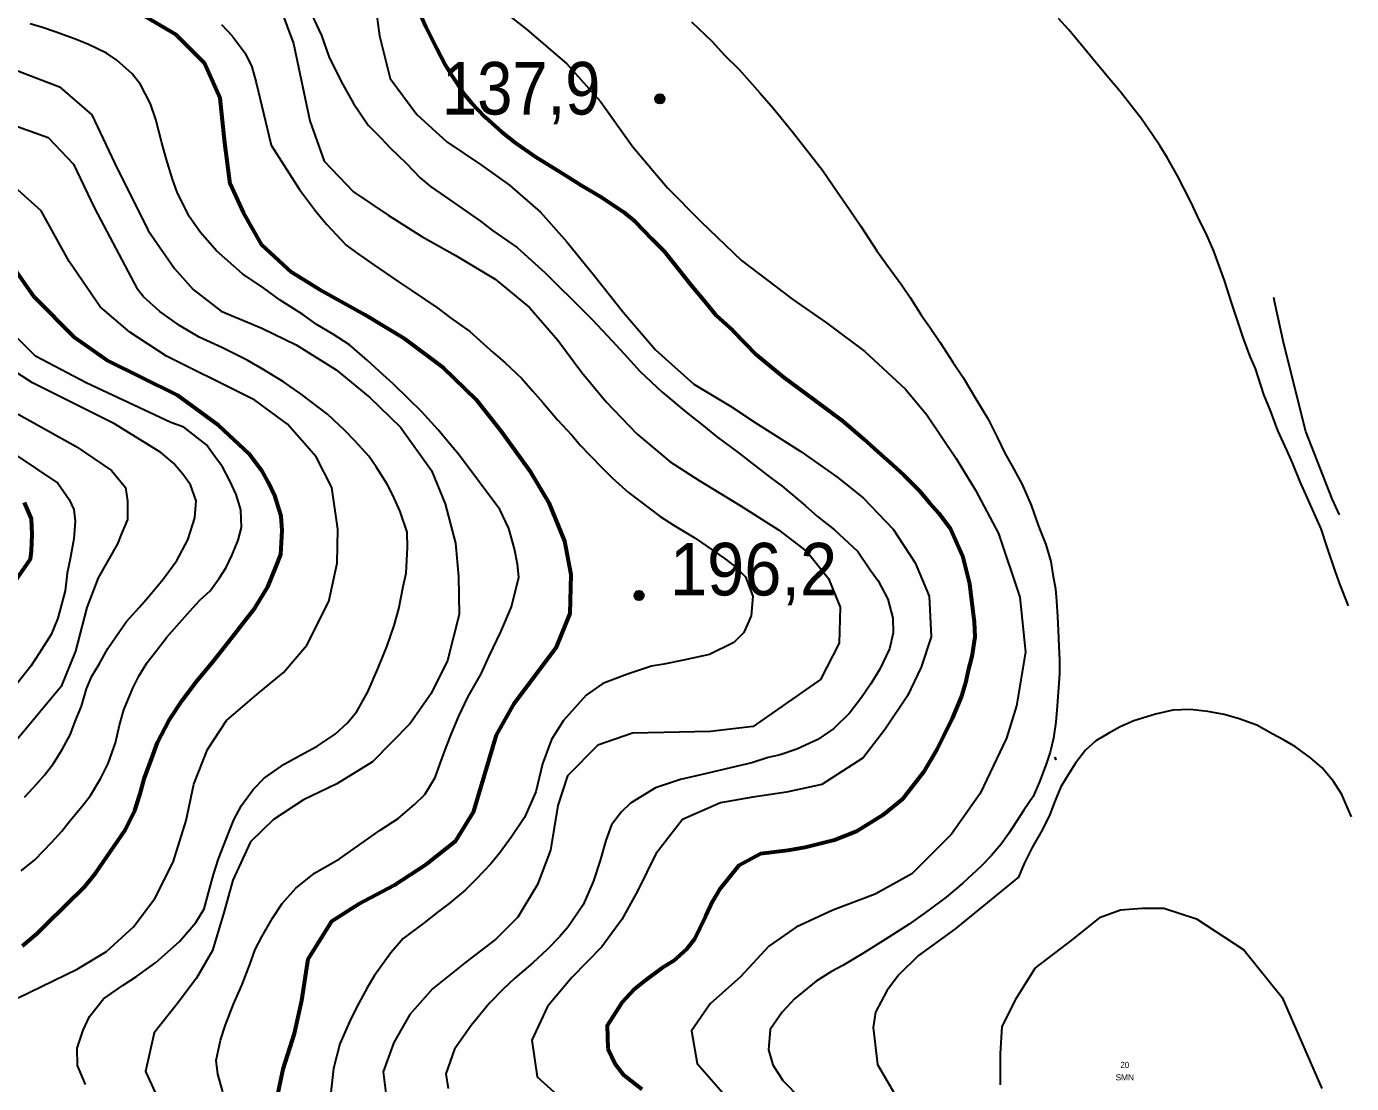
# Model space of a CAD drawing. Header units: metres. Extents: x 549268 to 556659, y 1838059 to 1844558.
# Drawn here: x 552415 to 552843.3, y 1841525.7 to 1841867.3 of the extents above; entities that cross this region are included whole.
import ezdxf
from ezdxf.enums import TextEntityAlignment as Align

# ---------------------------------------------------------------- set-up
doc = ezdxf.new("R2010")
doc.units = ezdxf.units.M
doc.header["$LTSCALE"] = 0.8
for name, color, linetype, lineweight in [('1', 7, 'Continuous', 25), ('2', 7, 'Continuous', 53), ('5', 7, 'Continuous', 13)]:
    doc.layers.add(name, color=color, linetype=linetype, lineweight=lineweight)
doc.layers.add('15', color=7, linetype='Continuous')

msp = doc.modelspace()

# ---------------------------------------------------------------- hatches: boundary and pattern name
at = {"layer": '5'}
for points in [[(552621.23, 1841843.92, 1), (552618.23, 1841843.92, 1)], [(552614.5, 1841683.41, 1), (552611.5, 1841683.41, 1)]]:
    msp.add_hatch(color=256, dxfattribs=at).paths.add_polyline_path(points)

# ---------------------------------------------------------------- linework, layer by layer
at = {"layer": '1'}
for points in [[(552261.67, 1841905.7), (552307.67, 1841879.72), (552331.81, 1841870.15), (552354.13, 1841861.94), (552378.72, 1841847.81), (552391.48, 1841840.06), (552410.61, 1841835.51), (552421.99, 1841831.4), (552430.19, 1841822.74), (552437.02, 1841808.61), (552450.76, 1841782.5)], [(552295.83, 1841907.53), (552320.42, 1841890.66), (552344.56, 1841878.35), (552375.99, 1841864.68), (552402.86, 1841856.47), (552425.64, 1841847.81), (552436.11, 1841838.7), (552443.4, 1841823.2), (552454.33, 1841801.32), (552462.84, 1841789.09)], [(552554.95, 1841883.45), (552576.68, 1841866.3), (552589.7, 1841855.19), (552600.5, 1841843.04), (552610.94, 1841828.4), (552622.25, 1841815.15), (552632.92, 1841804.29), (552646.11, 1841791.64), (552662.66, 1841779.1), (552673.61, 1841771.5), (552686.03, 1841762.26), (552699.17, 1841750.12), (552706.05, 1841741.82), (552715.52, 1841727.72), (552721.72, 1841717.39), (552729.22, 1841703.46), (552736.05, 1841682.85), (552737.89, 1841665.05), (552735.02, 1841647.76), (552731.78, 1841637.3), (552723.28, 1841619.38), (552713.98, 1841606.3), (552701.16, 1841593.48), (552689.33, 1841586.86), (552675.65, 1841581.71), (552663.82, 1841576.25), (552654.92, 1841570.08), (552645.8, 1841560.13), (552636.01, 1841551.4), (552629.99, 1841542.7), (552631.81, 1841532.15), (552640.11, 1841522.71)], [(552485.32, 1841748.26), (552460.25, 1841760.75), (552448.41, 1841768.5), (552438.85, 1841776.71), (552428.83, 1841791.29), (552419.72, 1841807.7), (552410.15, 1841816.36), (552396.03, 1841820.92), (552385.1, 1841827.3), (552366.88, 1841843.71), (552345.93, 1841854.2), (552325.43, 1841858.75), (552306.76, 1841864.68), (552282.62, 1841876.99)], [(552527.6, 1841875.49), (552529.11, 1841864.26), (552532.57, 1841850.52), (552541.13, 1841838.78), (552550.91, 1841830.02), (552562.12, 1841822.46), (552571.13, 1841815.95), (552581.17, 1841807.22), (552589.61, 1841797.66), (552598.46, 1841786.86), (552607.95, 1841774.83), (552618.36, 1841762.78), (552630.73, 1841751.71), (552642.53, 1841744.61), (552651.2, 1841738.83), (552665.27, 1841729.91), (552676.93, 1841721.74), (552685.46, 1841714.92), (552695.13, 1841704.86), (552702.29, 1841693.99), (552706.73, 1841683.22), (552707.41, 1841670.08), (552704.23, 1841660.27), (552699.82, 1841650.97), (552692.6, 1841640.2), (552685.46, 1841630.98), (552672.04, 1841622.37), (552660.67, 1841619.81), (552649.83, 1841618.22), (552639.28, 1841616.4), (552627.06, 1841611.02), (552618.44, 1841599.96), (552612.64, 1841588.05), (552607.47, 1841578.67), (552600.93, 1841569.91), (552591.29, 1841559.9), (552583.38, 1841550.6), (552578.38, 1841539.68), (552580.09, 1841527.83), (552591.89, 1841517.22)], [(552497.2, 1841872.76), (552501.27, 1841861.81), (552506.64, 1841836.76), (552511.19, 1841823.79), (552520.72, 1841813.84), (552531.92, 1841806.28), (552542.78, 1841799.46), (552553.56, 1841793.4), (552566.47, 1841785.64), (552577.58, 1841776.51), (552586.8, 1841765.88), (552594.56, 1841755.47), (552602.35, 1841745.97), (552612.3, 1841735.68), (552623.02, 1841726.64), (552632.38, 1841720.55), (552645.71, 1841712.45), (552645.71, 1841712.45), (552658.11, 1841704.63), (552667.32, 1841697.49), (552674.23, 1841688.93), (552677.98, 1841679.63), (552677.73, 1841667.95), (552671.64, 1841656.26), (552649.89, 1841641.02), (552636.07, 1841639.49), (552610.88, 1841638.89), (552599.65, 1841635.05), (552589.87, 1841625.16), (552586.8, 1841615.49), (552584.38, 1841601.1), (552580.17, 1841590.01), (552573.83, 1841579.46), (552566.72, 1841572.33), (552557.05, 1841564.91), (552546.22, 1841556.32), (552538.86, 1841547.99), (552533.77, 1841539), (552530.3, 1841529.42), (552531.66, 1841518.3)], [(552506.25, 1841873.1), (552510.35, 1841864.33), (552512.76, 1841857.58), (552515.06, 1841852.77), (552517.29, 1841848.48), (552520.67, 1841842.37), (552525.46, 1841835.39), (552529.49, 1841831.32), (552532.52, 1841828.04), (552537.71, 1841823.07), (552542.21, 1841818.41), (552545.57, 1841815.56), (552553.29, 1841810.25), (552561.73, 1841804.38), (552565.63, 1841801.34), (552573.64, 1841795.81), (552582.63, 1841787.66), (552587.56, 1841782.66), (552590.66, 1841779.78), (552594.99, 1841775.49), (552597.83, 1841772.57), (552604.31, 1841765.68), (552608.24, 1841761.46), (552613.38, 1841755.83), (552620.34, 1841749.26), (552628.22, 1841742.66), (552633.86, 1841738.27), (552638.09, 1841734.75), (552645, 1841729.6), (552649.49, 1841726.11), (552655.57, 1841721.39), (552659.3, 1841718.72), (552666.74, 1841712.46), (552670.71, 1841708.91), (552676.21, 1841704.63), (552683.75, 1841697.6), (552687.75, 1841691.7), (552690.29, 1841688.1), (552693.38, 1841682.21), (552695.06, 1841676.02), (552695.13, 1841671.33), (552693.94, 1841666.21), (552690.85, 1841659.56), (552687.91, 1841654.88), (552684.93, 1841650.46), (552680.99, 1841645.39), (552675.99, 1841640.46), (552670.83, 1841636.81), (552664.03, 1841633.74), (552658.64, 1841631.89), (552654.7, 1841631.01), (552649.43, 1841629.3), (552642.95, 1841627.84), (552634.33, 1841625.72), (552626.45, 1841623.95), (552618.3, 1841621.24), (552610.29, 1841616.32), (552607.38, 1841613.47), (552604.11, 1841609.28), (552602.26, 1841604.21), (552600.46, 1841597.72), (552598.18, 1841590.9), (552594.93, 1841583.44), (552590.07, 1841576.3), (552587.45, 1841573.23), (552583.27, 1841569.05)], [(552842.37, 1841680.06), (552841.91, 1841681.16), (552839.63, 1841686.88), (552838.02, 1841691.39), (552835.55, 1841698.65), (552833.46, 1841704.93), (552829.09, 1841714.83), (552826.73, 1841720.15), (552824.27, 1841726.25), (552822.47, 1841730.2), (552819.43, 1841736.75), (552817.23, 1841742.87), (552814.98, 1841748.34), (552812.23, 1841756.75), (552810.57, 1841760.59), (552808.4, 1841766.46), (552804.64, 1841777.75), (552802.28, 1841785.16), (552798.74, 1841794.65), (552796.17, 1841800.6), (552794.26, 1841804.41), (552791.4, 1841810.59), (552787.07, 1841819.06), (552783.73, 1841824.91), (552781.45, 1841828.55), (552779.02, 1841832.29), (552775.37, 1841837.46), (552772.72, 1841840.91), (552768.52, 1841846.27), (552765.47, 1841849.81), (552760.55, 1841855.72), (552757.14, 1841860), (552751.93, 1841866.15), (552748.59, 1841869.91)], [(552491.15, 1841573.36), (552494.48, 1841579.13), (552497.68, 1841583.84), (552502.02, 1841588.82), (552508.09, 1841593.63), (552516.13, 1841598.29), (552523.81, 1841603.69), (552529.34, 1841607.52), (552535.13, 1841611.38), (552540.46, 1841615.83), (552543.71, 1841619.11), (552547.07, 1841624.62), (552548.72, 1841629.14), (552550.69, 1841634.35), (552552.46, 1841639.01), (552554.79, 1841644.4), (552557.68, 1841650.51), (552561.96, 1841658.1), (552564.52, 1841663.77), (552568.36, 1841671.7), (552571.8, 1841679.71), (552574.14, 1841689.27), (552573.74, 1841693.53), (552572.72, 1841698.5), (552570.86, 1841705.06), (552568, 1841711.24), (552554.67, 1841729.04), (552551.62, 1841732.58), (552548.07, 1841736.97), (552542.63, 1841742.82), (552538.45, 1841747), (552533.4, 1841751.86), (552530.3, 1841754.74), (552525.14, 1841759.45), (552519.43, 1841764.35), (552513.89, 1841767.97), (552508.95, 1841770.88), (552504.35, 1841774.23), (552496.99, 1841778.8), (552491.67, 1841782.7), (552484.82, 1841787.34), (552476.44, 1841794.78), (552471.27, 1841800.67), (552467.62, 1841805.83), (552465.7, 1841809.64), (552463.79, 1841813.45), (552462.18, 1841817.95), (552460.18, 1841824.63), (552458.76, 1841829.68), (552456.77, 1841837.27), (552455.1, 1841842.28), (552451.83, 1841848.54), (552449.18, 1841852), (552444.2, 1841856.34), (552440.9, 1841858.67), (552434.79, 1841861.56), (552430.53, 1841863.25), (552424.23, 1841865.6), (552420.15, 1841866.92), (552416.21, 1841868.13)], [(552478.03, 1841867.88), (552481.49, 1841864.26), (552485.71, 1841858.65), (552487.84, 1841854.21), (552489.25, 1841849.16), (552494.07, 1841828.94), (552503.23, 1841814.59), (552508.72, 1841807.3), (552512.09, 1841803.28), (552518.28, 1841796.61), (552521.87, 1841794.05), (552527.3, 1841790.29), (552535.16, 1841784.87), (552539.29, 1841782.12), (552547.99, 1841776.28), (552552.04, 1841773.13), (552558.34, 1841768.69), (552565.85, 1841761.92), (552569.65, 1841758.73), (552575.13, 1841753.54), (552578.65, 1841749.41), (552581.85, 1841745.76), (552586.59, 1841740.21), (552591.27, 1841735.18), (552594.03, 1841731.86), (552597.02, 1841728.84), (552601.38, 1841724.29), (552604.37, 1841721.27), (552609.64, 1841716.7), (552613.55, 1841713.66), (552619.88, 1841708.96), (552624.31, 1841705.99), (552630.8, 1841702.1), (552634.93, 1841699.35), (552640.51, 1841695.47), (552643.7, 1841692.99), (552647.41, 1841689.41), (552649.76, 1841683.17), (552649.24, 1841676.83), (552646.91, 1841671.45), (552643.66, 1841668.17), (552635.78, 1841664.31), (552627.39, 1841662.48), (552621.02, 1841661.16), (552617.05, 1841660.53), (552609.26, 1841657.99), (552601.29, 1841654.91), (552595.87, 1841651.23), (552588.54, 1841643), (552584.73, 1841636.9), (552581.8, 1841628.96), (552579.66, 1841619.94), (552575.99, 1841611.64), (552571.81, 1841605.37), (552568.01, 1841600.2), (552565.05, 1841596.69), (552560.2, 1841591.64), (552556.84, 1841588.22)], [(552629.98, 1841868.82), (552636.5, 1841862.58), (552640.6, 1841857.99), (552645.36, 1841853.36), (552652.05, 1841845.84), (552656.47, 1841840.77), (552662.64, 1841833.18), (552666.52, 1841828.31), (552672.29, 1841820.8), (552675.79, 1841815.75), (552681.05, 1841808.18), (552684.73, 1841802.76), (552689.91, 1841794.78), (552693.23, 1841790.1), (552697.96, 1841783.64), (552700.68, 1841779.66), (552704.28, 1841773.84), (552706.96, 1841770.13), (552710.32, 1841765.19), (552714.39, 1841758.78), (552717.75, 1841753.84), (552722.2, 1841746.43), (552725.83, 1841740.35), (552728.78, 1841734.58), (552731.25, 1841729.4), (552733.45, 1841725.36), (552736.83, 1841719.25), (552739.75, 1841712.56), (552742.16, 1841705.81), (552744.48, 1841699.83), (552746.07, 1841694.41), (552746.73, 1841690.18), (552747.56, 1841685.58), (552747.93, 1841681.58), (552748.29, 1841676.66), (552748.46, 1841672.11), (552748.7, 1841667.04), (552748.88, 1841662.49), (552748.91, 1841658.05), (552748.47, 1841652.12), (552748.1, 1841647.76), (552747.72, 1841642.49), (552746.93, 1841637.3), (552745.93, 1841632.73), (552744.58, 1841628.9), (552742.42, 1841623.15), (552740.4, 1841618.45), (552737.42, 1841614.03), (552735.01, 1841610.33), (552732.37, 1841606.35), (552730.04, 1841603.05), (552726.86, 1841599.26), (552723.61, 1841595.98), (552717.64, 1841590.4), (552712.32, 1841585.94), (552706.34, 1841581.54), (552700.36, 1841577.14), (552692.6, 1841572.25), (552685.34, 1841567.68), (552678.89, 1841563.87), (552675.22, 1841561.85), (552670.25, 1841558.75), (552663.26, 1841553.04), (552659.22, 1841548.75), (552655.34, 1841543.17), (552654.86, 1841536.58), (552656.24, 1841531.78), (552659.49, 1841526.7), (552665.04, 1841520.99)], [(552462.84, 1841789.09), (552468.91, 1841782.31), (552477.98, 1841775.29), (552491.03, 1841769.74), (552502.12, 1841764.37), (552515.06, 1841756.35), (552526.03, 1841747.34), (552535.9, 1841737.81), (552545.88, 1841723.76), (552550.32, 1841712.99), (552553.67, 1841700.28), (552554.61, 1841689.5), (552554.81, 1841677.22), (552551.14, 1841662.43), (552545.85, 1841651.74), (552539.03, 1841642.05), (552526.8, 1841629.68), (552515.29, 1841622.57), (552515.29, 1841622.57), (552504.59, 1841617.37), (552494.81, 1841610.97), (552487.45, 1841603.8), (552481.71, 1841591.38), (552478.95, 1841581.23), (552475.16, 1841568.63), (552469.93, 1841559.76), (552463.73, 1841551.43), (552456.23, 1841542.04), (552453.47, 1841529.56), (552457.91, 1841519.95)], [(552434.05, 1841525.34), (552431.44, 1841531.55), (552431.4, 1841537.16), (552433.3, 1841542.88), (552435.35, 1841547.32), (552439.86, 1841553.11), (552446.24, 1841557.43), (552450.58, 1841560.32), (552456.82, 1841564.76), (552464.46, 1841571.59), (552469.7, 1841577.73), (552472.42, 1841582.12), (552473.87, 1841587.27), (552475.48, 1841593.22), (552477.07, 1841598.25), (552480.53, 1841607.17), (552482.03, 1841610.89), (552484.45, 1841615.5), (552488.25, 1841620.68), (552491.84, 1841624.39), (552498.33, 1841628.86), (552504.81, 1841632.41), (552508.96, 1841634.76), (552514.75, 1841638.62), (552518.74, 1841642.25), (552521.81, 1841645.9), (552525.33, 1841652.22), (552528.77, 1841660.23), (552531.57, 1841667.11), (552533.89, 1841673.67), (552535.31, 1841679.07), (552536.75, 1841686.3), (552537.78, 1841690.61), (552538.19, 1841698.89), (552538.09, 1841703.85), (552535.82, 1841710.49), (552533.46, 1841715.81), (552531.58, 1841719.36), (552528.01, 1841724.93), (552525.62, 1841728.42), (552521.08, 1841733.34), (552518.06, 1841736.62), (552512.29, 1841742.04), (552503.79, 1841748.42), (552498.06, 1841752.41), (552491.13, 1841756.64), (552486.34, 1841759.44), (552478.13, 1841763.51), (552470.78, 1841766.9), (552464.43, 1841770.68), (552458.13, 1841775.12), (552452.82, 1841779.95), (552450.76, 1841782.5)], [(552839.43, 1841709.48), (552837.04, 1841714.66), (552828.54, 1841736.39), (552821.38, 1841764.74), (552818.48, 1841778.01), (552818.19, 1841779.69)], [(552413.27, 1841594.47), (552417.66, 1841598.02), (552423.22, 1841603.68), (552426.44, 1841607.21), (552429.14, 1841610.69), (552433, 1841615.35), (552435.7, 1841618.82), (552439.06, 1841624.34), (552441.35, 1841629.06), (552443.78, 1841635.77), (552445.02, 1841641.54), (552446.5, 1841646.43), (552449.41, 1841653.45), (552451.27, 1841657.34), (552453.99, 1841661.73), (552457.14, 1841665.78), (552460.41, 1841669.98), (552464.41, 1841674.53), (552467.85, 1841678.36), (552471.07, 1841681.89), (552474.35, 1841684.92), (552477.36, 1841689.08), (552479.55, 1841692.49), (552481.52, 1841696.52), (552483.41, 1841701.33), (552484.47, 1841705.38), (552484.28, 1841711.11), (552482.75, 1841716.01), (552480.6, 1841720.71), (552478.36, 1841725), (552475.85, 1841728.34), (552473.17, 1841732.06), (552465.87, 1841737.84), (552461.62, 1841739.33), (552434.29, 1841752.09), (552417.89, 1841760.75), (552407.87, 1841770.78)], [(552414.35, 1841618.25), (552417.23, 1841621.35), (552420.67, 1841625.18), (552423.71, 1841629.08), (552426.54, 1841633.62), (552429.08, 1841638.37), (552430.96, 1841643.18), (552432.77, 1841647.59), (552434.41, 1841653.28), (552436.13, 1841657.28), (552438.51, 1841661.24), (552441.27, 1841666.29), (552445.04, 1841671.72), (552447.37, 1841675.02), (552451.37, 1841679.57), (552454.36, 1841682.81), (552459.13, 1841688.63), (552463.6, 1841694.68), (552467.2, 1841701.4), (552469.45, 1841708.47), (552469.81, 1841714), (552467.99, 1841719.13), (552465.59, 1841722.62), (552462.54, 1841726.16), (552458.46, 1841729.57), (552443.4, 1841738.87), (552416.98, 1841752.09), (552401.95, 1841761.66)], [(552412.35, 1841553.36), (552431.4, 1841562.6), (552440.87, 1841568.32), (552449.57, 1841576.28), (552456.45, 1841585.46), (552462.4, 1841597.26), (552466.61, 1841610.68), (552469.05, 1841622.48), (552473.52, 1841633.6), (552479.6, 1841642.96), (552489.41, 1841651.43), (552498.08, 1841658.48), (552505.65, 1841667.35), (552512.76, 1841681.48), (552515.4, 1841693.82), (552515.6, 1841704.86), (552513.72, 1841718.25), (552508.6, 1841728.17), (552499.39, 1841738.81), (552488.81, 1841746.57), (552485.32, 1841748.26)], [(552410.61, 1841742.97), (552431.1, 1841731.58), (552442.49, 1841723.83), (552447.02, 1841718.29), (552447.62, 1841714.03), (552447.62, 1841707.95), (552445.6, 1841703.08), (552444.37, 1841700.05), (552438.2, 1841689.13), (552434.48, 1841679.52), (552430.87, 1841665.39), (552426.17, 1841653.99), (552411.9, 1841636.73)], [(552404.69, 1841733.4), (552425.18, 1841719.73), (552428.81, 1841714.44), (552430.31, 1841711.15), (552430.78, 1841707.43), (552430.31, 1841701.76), (552429.17, 1841695.21), (552428.17, 1841690.65), (552427.45, 1841684.94), (552425.16, 1841676.03), (552422.94, 1841670.79), (552419.25, 1841664.84), (552416.38, 1841660.57), (552410.42, 1841652.9)], [(552843.29, 1841611.83), (552842.87, 1841612.82), (552840.12, 1841619.14), (552837.52, 1841623.26), (552833.82, 1841627.76), (552830.02, 1841630.95), (552825.14, 1841634.52), (552821.33, 1841636.78), (552817.69, 1841638.68), (552812.64, 1841641.45), (552807.03, 1841643.49), (552802.15, 1841644.97), (552796.81, 1841645.87), (552791.1, 1841646.6), (552785.52, 1841646.29), (552779.92, 1841645.07), (552772.88, 1841642.89), (552768.56, 1841640.91), (552764.89, 1841638.88), (552760.63, 1841636.39), (552757.35, 1841633.37), (552754.08, 1841629.17), (552751.67, 1841625.48), (552749.29, 1841621.52)], [(552747.36, 1841631.13), (552747.7, 1841630.39), (552747.36, 1841631.13)], [(552749.29, 1841621.52), (552747.49, 1841617.12), (552745.83, 1841612.6), (552743.44, 1841607.73), (552740.11, 1841601.95), (552737.48, 1841596.79), (552735.68, 1841592.39), (552726.79, 1841585.18), (552715.06, 1841575.6), (552703.32, 1841567.04), (552696.89, 1841560.75), (552693.05, 1841555.66), (552689.41, 1841548.78), (552688.67, 1841543.78), (552690.12, 1841531.89), (552696.86, 1841520.21)], [(552556.84, 1841588.22), (552551.63, 1841583.91), (552548.17, 1841581.26), (552543.52, 1841577.67), (552536.72, 1841572.51), (552532.72, 1841567.96), (552527.49, 1841560.65), (552525.22, 1841556.84), (552522.37, 1841551.39), (552519.83, 1841546.63), (552516.28, 1841538.48), (552514.27, 1841530.52), (552513.4, 1841522.83)], [(552729.83, 1841525.28), (552729.83, 1841535.29), (552730.42, 1841544.12), (552735.12, 1841553.54), (552740.99, 1841562.96), (552753.32, 1841572.39), (552762.12, 1841579.45), (552768.58, 1841581.81), (552775.62, 1841582.4), (552782.67, 1841582.4), (552793.24, 1841578.86), (552808.5, 1841568.85), (552820.83, 1841553.54), (552833.74, 1841524.1)], [(552478.49, 1841523.05), (552476.87, 1841528.72), (552476.32, 1841533.1), (552477.72, 1841539.67), (552479.31, 1841544.71), (552481.89, 1841551.3), (552484.75, 1841557.67), (552487.21, 1841564.11), (552488.95, 1841569.03), (552491.15, 1841573.36)], [(552583.27, 1841569.05), (552578.72, 1841564.69), (552572.8, 1841559.77), (552568.95, 1841556.03), (552564.55, 1841551.56), (552558.78, 1841544.44), (552553.32, 1841536.83), (552550.54, 1841528.78), (552551.26, 1841524.03)]]:
    msp.add_lwpolyline(points, dxfattribs=at)
at = {"layer": '2'}
for points in [[(552495.84, 1841520.15), (552497.94, 1841530.36), (552501.58, 1841541.9), (552504.02, 1841552.54), (552506.04, 1841565.84), (552513.86, 1841578.24), (552522.45, 1841583.73), (552533.82, 1841589.78), (552544.46, 1841596.67), (552553.73, 1841604.17), (552559.44, 1841613.36), (552566.89, 1841638.41), (552572.64, 1841648.5), (552586.28, 1841666.73), (552590.78, 1841677.59), (552591.06, 1841690.18), (552588.96, 1841700.96), (552583.95, 1841713.36), (552578.07, 1841723.2), (552568.43, 1841736.5), (552560.3, 1841746.74), (552549.83, 1841756.98), (552537.41, 1841766.22), (552524.36, 1841774.09), (552509.86, 1841782.2), (552500.81, 1841787.8), (552491, 1841796.81), (552485.2, 1841807.05), (552480.8, 1841816.4), (552479.06, 1841829.68), (552477.58, 1841844.15), (552472.58, 1841855.39), (552463.4, 1841864.6), (552451.62, 1841871.45)], [(552541.77, 1841872.18), (552544.1, 1841867.11), (552547.57, 1841860.23), (552550.48, 1841854.71), (552552.62, 1841851.19), (552556.15, 1841845.88), (552558.77, 1841842.68), (552563.28, 1841838.02), (552568.58, 1841833.2), (552572.63, 1841830.04), (552579.37, 1841825.27), (552588.15, 1841819.83), (552594.24, 1841816.02), (552600.3, 1841812.47), (552607.99, 1841807.42), (552611.78, 1841804.23), (552617.18, 1841798.64), (552621.07, 1841794.68), (552626.49, 1841787.91), (552629.75, 1841783.74), (552634.82, 1841777.71), (552637.9, 1841773.92), (552643.35, 1841768.98), (552647.24, 1841765.03), (552650.99, 1841761.18), (552659.59, 1841754.03), (552669.51, 1841746.77), (552678.74, 1841739.82), (552685.6, 1841734.02), (552689.14, 1841730.8), (552695.02, 1841725.53), (552698.56, 1841722.31), (552703.79, 1841717.09), (552706.87, 1841713.29), (552709.89, 1841710.01), (552713.66, 1841704.99), (552717.5, 1841696.2), (552719.8, 1841687.21), (552720.47, 1841681.81), (552721.34, 1841674.86), (552721.55, 1841670.05), (552720.52, 1841663.65), (552719.37, 1841659.2), (552718.57, 1841655.18), (552717.28, 1841650.84), (552714.26, 1841643.67), (552711.44, 1841637.96), (552709.24, 1841633.64), (552704.93, 1841626.3), (552698.17, 1841617.62), (552691.77, 1841612.38), (552683.28, 1841607.14), (552676.19, 1841604.3), (552666.69, 1841601.93), (552661.06, 1841600.97), (552652.31, 1841599.88), (552645.21, 1841596.12), (552638.98, 1841588.42), (552636.83, 1841584.75), (552634.46, 1841579.62), (552630.93, 1841572.39), (552628.45, 1841569.2), (552623.98, 1841565.25), (552620.34, 1841562.97), (552614.84, 1841558.88), (552611.64, 1841556.26), (552607.38, 1841551.68), (552602.67, 1841544.43), (552602.94, 1841537.02)], [(552413.68, 1841570.22), (552418.41, 1841574.21), (552421.32, 1841577.05), (552433.9, 1841589.33), (552437.39, 1841593.82), (552443.37, 1841602.4), (552446.91, 1841607.55), (552450.03, 1841613.95), (552451.62, 1841618.98), (552453.07, 1841624.12), (552455.5, 1841630.83), (552457.35, 1841635.89), (552461.14, 1841643.16), (552465.33, 1841649.43), (552470.25, 1841656.05), (552475.26, 1841661.91), (552481.57, 1841670.01), (552485.73, 1841675.36), (552488.77, 1841679.27), (552493, 1841686.2), (552495.61, 1841692.53), (552497.19, 1841696.65), (552497.65, 1841704.42), (552497.33, 1841709.08), (552495.39, 1841715.24), (552493.09, 1841720.05), (552491.21, 1841723.6), (552486.98, 1841729.21), (552477.13, 1841738.35), (552463.9, 1841747.99), (552441.12, 1841759.39), (552430.65, 1841766.68), (552417.44, 1841779.9), (552404.69, 1841798.13)], [(552414.25, 1841713.42), (552416.48, 1841708.14), (552416.68, 1841703.27), (552416.48, 1841697.79), (552416.16, 1841695.16), (552410.13, 1841686.46)], [(552602.94, 1841537.02), (552605.42, 1841531.84), (552607.93, 1841528.5), (552613.86, 1841523.88)]]:
    msp.add_lwpolyline(points, dxfattribs=at)
at = {"layer": '5', "lineweight": 25}
for centre in [(552619.73, 1841843.92), (552613, 1841683.41)]:
    msp.add_circle(centre, 1.5, dxfattribs=at)

# ---------------------------------------------------------------- texts
at = {"layer": '15', "width": 0.95}
msp.add_text('20', height=2, dxfattribs=at).set_placement((552770.01, 1841530.7), align=Align.CENTER)
at = {"layer": '15'}
msp.add_text('SMN', height=2, dxfattribs=at).set_placement((552770.01, 1841526.7), align=Align.CENTER)
at = {"layer": '5'}
for s, width, p in [('137,9', 0.9, (552549.31, 1841838.82)), ('196,2', 0.95, (552623, 1841683.41))]:
    msp.add_text(s, height=17, dxfattribs=dict(at, width=width)).set_placement(p)

doc.saveas('drawing.dxf')
